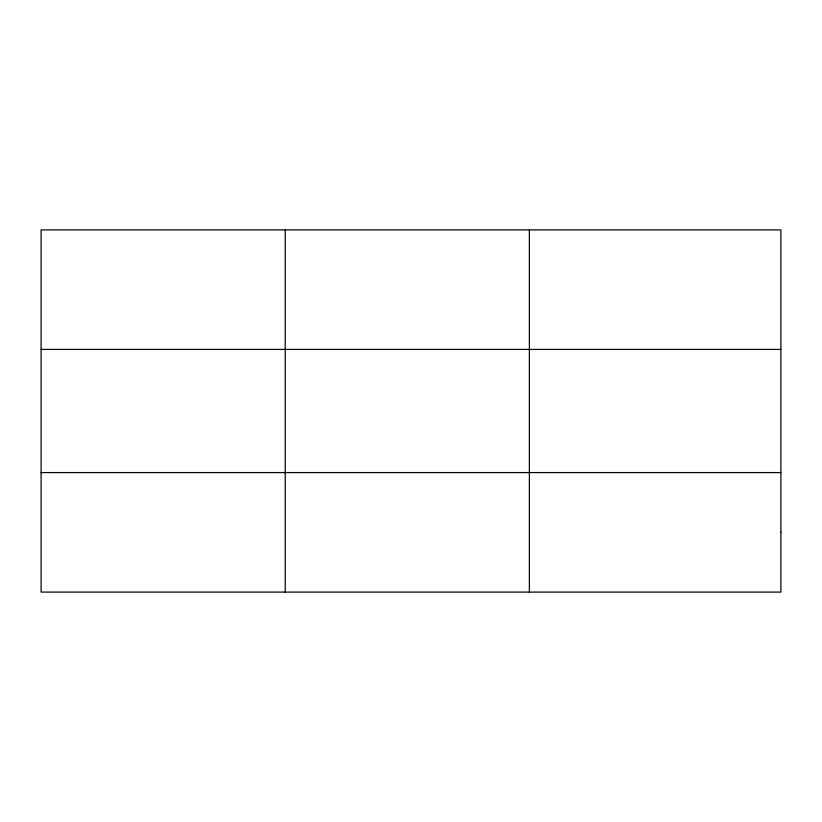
<?xml version="1.0" encoding="UTF-8"?>
<svg xmlns="http://www.w3.org/2000/svg" width="822" height="822" viewBox="0 0 822 822"><rect width="100%" height="100%" fill="white"/><g stroke="black" fill="none" stroke-linecap="round" stroke-linejoin="round"><path stroke-width="1.23" d="M285.234 229.903L285.234 592.097M529.368 229.903L529.368 592.097M41.1 349.422L780.9 349.422M41.1 472.578L780.9 472.578M780.9 532.337L780.9 592.097L41.1 592.097L41.1 229.903L780.9 229.903L780.9 532.337"/></g></svg>
